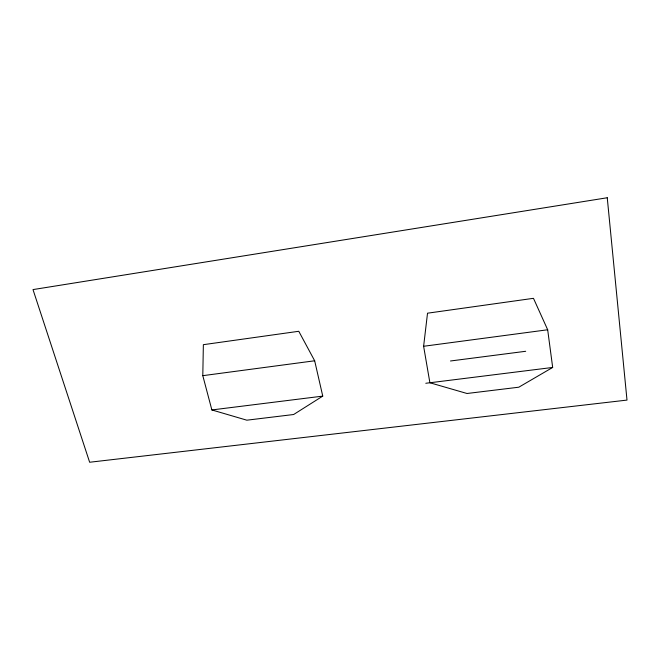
<?xml version="1.0" encoding="UTF-8"?>
<svg xmlns="http://www.w3.org/2000/svg" width="660" height="660" viewBox="0 0 660 660"><rect width="100%" height="100%" fill="white"/><g stroke="black" fill="none" stroke-linecap="round" stroke-linejoin="round"><path stroke-width="0.99" d="M202.801 375.672L203.362 344.677L298.774 331.279L314.671 360.781L322.757 396.115L293.642 414.513L246.84 420.189L211.868 409.942L202.801 375.672L314.671 360.781M423.621 346.277L427.523 313.195L533.47 298.32L547.676 329.769L552.676 367.447L518.801 387.205L467.016 393.492L429.891 382.759L423.621 346.277L547.676 329.769M450.491 360.987L525.69 351.285M211.868 409.942L322.757 396.115M425.799 383.27L552.676 367.447M607.249 197.752L33 289.591L89.644 462.247L627 400.092L607.249 197.752"/></g></svg>
